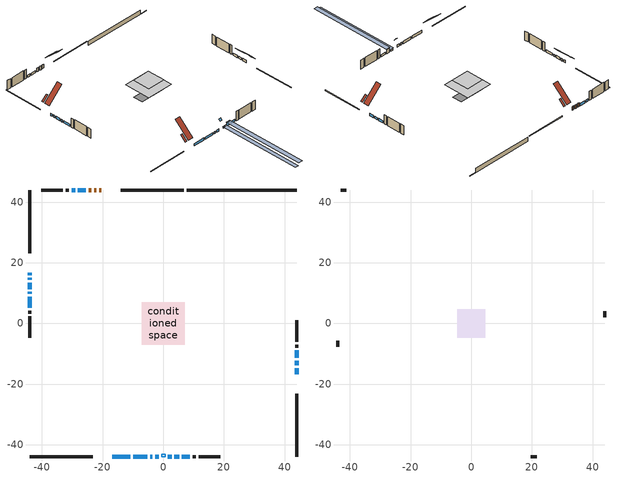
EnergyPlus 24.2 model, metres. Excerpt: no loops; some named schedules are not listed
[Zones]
conditioned space
 floor outside (Floor1 construction): -2.63,-2.63 -2.63,2.63 2.63,2.63 2.63,-2.63 z1.11
 floor adiabatic (AdiabaticFloorConstruction): -7.07,-7.07 -7.07,7.07 7.07,7.07 7.07,-7.07 z3.55
 floor foundation (Slab1 construction): -6.57,-2.49 -6.57,2.49 6.57,2.49 6.57,-2.49 z-1.12
 wall outside (RimJoist1 construction): 6.77,43.97 -14,43.97 / -43.97,-43.97 -23.2,-43.97 / -43.97,43.97 -43.97,23.2 / 43.97,-43.97 43.97,-23.2 z1.11:1.41
 wall outside (AdiabaticWallConstruction 1): -20.41,43.97 -21.1,43.97 / -22.03,43.97 -22.79,43.97 / -23.71,43.97 -24.59,43.97 z1.11:3.14
 wall outside (AdiabaticWallConstruction): -16.78,-43.97 -10.84,-43.97 / -9.91,-43.97 -5.23,-43.97 / -25.52,43.97 -28.12,43.97 / -4.3,-43.97 -3.62,-43.97 / -2.69,-43.97 -1.42,-43.97 / -43.97,16.79 -43.97,15.97 / 43.97,-16.79 43.97,-14.69 / -43.97,15.04 -43.97,14.35 / -43.97,13.43 -43.97,11.33 / -29.05,43.97 -30.2,43.97 / 43.97,-13.76 43.97,-12.23 / 43.97,-11.31 43.97,-8.87 / -43.97,10.4 -43.97,9.79 / -43.97,8.86 -43.97,5.2 / 6.16,-43.97 8.76,-43.97 z1.11:2.33; 1.56,-43.97 2.78,-43.97 z1.11:1.87; 3.7,-43.97 5.23,-43.97 z1.11:3.19
 wall outside (Wall1 construction): -31.12,43.97 -32.14,43.97 / 9.69,-43.97 10.71,-43.97 / -43.97,4.28 -43.97,3.25 / 43.97,-7.94 43.97,-6.92 z1.11:5.99
 wall outside (Wall2 construction): -33.07,43.97 -40.17,43.97 / 11.64,-43.97 18.74,-43.97 / -43.97,2.33 -43.97,-4.77 / 43.97,-5.99 43.97,1.11 z1.11:5.99
 wall foundation (FoundationWall1 construction): 7.7,43.97,-1.12 7.7,43.97,1.11 40.09,43.97,1.11 40.09,43.97,-1.02 43.97,43.97,-1.02 43.97,43.97,-1.12
 window (WindowConstruction): -16.78,-43.97 -10.84,-43.97 z1.11:2.33
 window (WindowConstruction 8): -9.91,-43.97 -5.23,-43.97 z1.11:2.33
 window (WindowConstruction 9): -25.52,43.97 -28.12,43.97 z1.11:2.33
 window (WindowConstruction 10): -4.3,-43.97 -3.62,-43.97 z1.11:2.33
 window (WindowConstruction 11): -2.69,-43.97 -1.42,-43.97 z1.11:2.33
 window (WindowConstruction 12): -43.97,16.78 -43.97,15.97 z1.11:2.33
 window (WindowConstruction 1): 43.97,-16.78 43.97,-14.69 z1.11:2.33
 window (WindowConstruction 14): -43.97,15.04 -43.97,14.36 z1.11:2.33
 window (WindowConstruction 15): 1.56,-43.97 2.78,-43.97 z1.11:1.87
 window (WindowConstruction 16): 3.71,-43.97 5.23,-43.97 z1.11:3.19
 window (WindowConstruction 2): -43.97,13.43 -43.97,11.33 z1.11:2.33
 window (WindowConstruction 13): -29.05,43.97 -30.19,43.97 z1.11:2.33
 window (WindowConstruction 3): 43.97,-13.76 43.97,-12.24 z1.11:2.33
 window (WindowConstruction 4): 43.97,-11.31 43.97,-8.87 z1.11:2.33
 window (WindowConstruction 5): -43.97,10.4 -43.97,9.79 z1.11:2.33
 window (WindowConstruction 6): -43.97,8.86 -43.97,5.21 z1.11:2.33
 window (WindowConstruction 7): 6.16,-43.97 8.76,-43.97 z1.11:2.33
 door (Door): -20.42,43.97 -21.1,43.97 z1.11:3.14
 door (Door 1): -22.03,43.97 -22.78,43.97 z1.11:3.14
 door (Door 2): -23.71,43.97 -24.59,43.97 z1.11:3.14
 ceiling adiabatic (AdiabaticFloorConstruction): 7.07,-7.07 7.07,7.07 -7.07,7.07 -7.07,-7.07 z3.55
 roof outside (Roof1 construction): -15.86,43.97,5.99 -15.86,41.23,8.5 -14.93,41.23,8.5 -14.93,43.97,5.99; -21.34,-43.97,5.99 -21.34,-41.23,8.5 -22.27,-41.23,8.5 -22.27,-43.97,5.99; -43.97,21.34,5.99 -41.23,21.34,8.5 -41.23,22.27,8.5 -43.97,22.27,5.99; 43.97,-21.34,5.99 41.23,-21.34,8.5 41.23,-22.27,8.5 43.97,-22.27,5.99
 roof outside (AdiabaticRoofConstruction): 0.63,-43.97,5.99 0.63,-43.15,6.75 -0.5,-43.15,6.75 -0.5,-43.97,5.99
 skylight (SkylightConstruction): 0.63,-43.97,5.99 0.63,-43.15,6.75 -0.49,-43.15,6.75 -0.49,-43.97,5.99
attic - vented
 floor to conditioned space (Floor2 construction Reversed): -4.64,-4.64 -4.64,4.64 4.64,4.64 4.64,-4.64 z5.99
 wall outside (Wall4 construction): -41.1,43.97 -43.04,43.97 / 19.67,-43.97 21.61,-43.97 / -43.97,-5.7 -43.97,-7.64 / 43.97,2.04 43.97,3.98 z1.11:5.99
 roof outside (Roof2 construction): -19.49,43.97,5.99 -19.49,36.01,13.28 -16.79,36.01,13.28 -16.79,43.97,5.99; -17.71,-43.97,5.99 -17.71,-36.01,13.28 -20.41,-36.01,13.28 -20.41,-43.97,5.99; -43.97,17.71,5.99 -36.01,17.71,13.28 -36.01,20.41,13.28 -43.97,20.41,5.99; 43.97,-17.71,5.99 36.01,-17.71,13.28 36.01,-20.41,13.28 43.97,-20.41,5.99
shading: 3.07,-43.97 1.26,-43.97 1.26,-87.86 3.07,-87.86 z2.17; 5.53,-43.97 3.41,-43.97 3.41,-87.86 5.53,-87.86 z3.49
[Building]
Building 1: Terrain=Suburbs
[Site:Location]
Montreal Intl AP_QC: Latitude {deg}=45.47; Longitude {deg}=-73.74; Time Zone {hr}=-5; Elevation {m}=36; Keep Site Location Information=Yes
[Site:GroundTemperature:Shallow]
2.07863, -0.316383, -0.508184, 0.628371, 5.19101, 9.73239, 13.6695, 16.1636, 16.3755, 14.347, 10.5102, 6.10817
[Site:WaterMainsTemperature]
Calculation Method=Schedule; Temperature Schedule=mains temperature schedule
[Material] Roughness=Rough; Thermal Absorptance=0.9
Name | Thickness {m} | Conductivity {W/m-K} | Density {kg/m3} | Specific Heat {J/kg-K} | Solar Absorptance | Visible Absorptance
asphalt or fiberglass shingles | 0.00635 | 0.162714 | 1121.4 | 1465.45 | 0.84 | 0.84
asphalt or fiberglass shingles 1 | 0.00635 | 0.162714 | 1121.4 | 1465.45 | 0.7 | 0.7
ceiling loosefill ins | 0.169333 | 0.0480833 | 16.02 | 1046.75 | 0.7 | 0.7
ceiling stud and cavity | 0.1397 | 0.0989241 | 65.682 | 1177.47 | 0.7 | 0.7
concrete 4.0 in. | 0.1016 | 1.803125 | 2242.8 | 837.4 | 0.7 | 0.7
concrete 8.0 in. | 0.2032 | 1.803125 | 2242.8 | 837.4 | 0.7 | 0.7
door material | 0.04445 | 0.188738 | 512.64 | 1214.23 | 0.7 | 0.7
door material 1 | 0.04445 | 0.20624 | 512.64 | 1214.23 | 0.7 | 0.7
door material 2 | 0.04445 | 0.053851 | 512.64 | 1214.23 | 0.7 | 0.7
exterior vertical ins | 0.00094245 | 0.029427 | 32.04 | 1214.23 | 0.7 | 0.7
floor covering | 0.0127 | 9.015625 | 54.468 | 1339.84 | 0.6 | 0.6
floor covering 1 | 0.0127 | 0.0433444 | 54.468 | 1339.84 | 0.6 | 0.6
floor rigid ins; roof rigid ins; wall rigid ins 1 | 0.512978 | 0.029427 | 32.04 | 1214.23 | 0.7 | 0.7
floor stud and cavity | 0.0889 | 0.254345 | 50.32683 | 1063.81 | 0.7 | 0.7
floor stud and cavity 1 | 0.1397 | 1.75129 | 37.0049 | 1207.88 | 0.7 | 0.7
furniture material conditioned space 1 | 0.1524 | 0.115458 | 640.8 | 1214.23 | 0.6 | 0.6
gypsum board | 0.00254 | 0.160291 | 801 | 837.4 | 0.6 | 0.6
gypsum board 1 | 0.0127 | 0.160291 | 801 | 837.4 | 0.6 | 0.6
gypsum board 2 | 0.0127 | 0.160291 | 801 | 837.4 | 0.7 | 0.7
osb sheathing 0.5 in. | 0.0127 | 0.115458 | 512.64 | 1214.23 | 0.7 | 0.7
osb sheathing 0.75 in. | 0.01905 | 0.115458 | 512.64 | 1214.23 | 0.7 | 0.7
osb sheathing 2.0 in. | 0.0508 | 0.115458 | 512.64 | 1214.23 | 0.7 | 0.7
rim joist rigid ins; wall rigid ins | 0.051816 | 0.029427 | 32.04 | 1214.23 | 0.7 | 0.7
rim joist stud and cavity | 0.0508 | 0.0327625 | 125.044 | 1163.47 | 0.6 | 0.6
roof stud and cavity | 0.0889 | 0.712288 | 50.32683 | 1063.81 | 0.7 | 0.7
roof stud and cavity 1 | 0.18415 | 1.7869 | 37.0049 | 1207.88 | 0.6 | 0.6
wall stud and cavity | 0.1397 | 0.146382 | 139.0536 | 1170.24 | 0.7 | 0.7
wall stud and cavity 1 | 0.1397 | 0.142696 | 139.0536 | 1170.24 | 0.7 | 0.7
wall stud and cavity 2 | 0.0889 | 6.1454 | 50.32683 | 1063.81 | 0.6 | 0.6
wall stud and cavity 3 | 0.0889 | 0.380278 | 52.3479 | 1209.89 | 0.7 | 0.7
wall stud and cavity 4 | 0.0889 | 0.391764 | 83.0341 | 1211.67 | 0.7 | 0.7
wood siding | 0.0254 | 0.102417 | 544.68 | 1172.36 | 0 | 0
wood siding 1 | 0.00254 | 0.102417 | 544.68 | 1172.36 | 0 | 0
wood siding 2; wood siding 3; wood siding 4 | 0.0254 | 0.102417 | 544.68 | 1172.36 | 0.7 | 0.7
[WindowMaterial:SimpleGlazingSystem]
Name | U-Factor {W/m2-K} | Solar Heat Gain Coefficient
SkylightMaterial | 3.77236 | 0.6347
WindowMaterial | 3.22681 | 0.73
WindowMaterial 1 | 3.02808 | 0.64
WindowMaterial 10 | 2.961077 | 0.56
WindowMaterial 11 | 3.30232 | 0.66
WindowMaterial 12 | 3.02581 | 0.51
WindowMaterial 13 | 3.00537 | 0.52
WindowMaterial 2 | 2.96562 | 0.56
WindowMaterial 3 | 2.93496 | 0.6
WindowMaterial 4 | 2.97414 | 0.54
WindowMaterial 5 | 4.31017 | 0.68
WindowMaterial 6 | 3.94167 | 0.7
WindowMaterial 7 | 2.89692 | 0.69
WindowMaterial 8 | 2.96903 | 0.55
WindowMaterial 9 | 2.93609 | 0.6
[Construction]
AdiabaticFloorConstruction: floor stud and cavity 1, floor rigid ins, osb sheathing 0.75 in., floor covering 1
AdiabaticRoofConstruction: asphalt or fiberglass shingles 1, roof rigid ins, osb sheathing 0.75 in., roof stud and cavity 1
AdiabaticWallConstruction: wood siding 3, wall rigid ins 1, wall stud and cavity 3, gypsum board 1
AdiabaticWallConstruction 1: wood siding 4, wall rigid ins 1, wall stud and cavity 3, gypsum board 1
Door: door material
Door 1: door material 1
Door 2: door material 2
Floor1 construction: floor stud and cavity, floor covering
Floor2 construction Reversed: gypsum board 1, ceiling stud and cavity, ceiling loosefill ins
FoundationWall1 construction: concrete 8.0 in., gypsum board 2
furniture construction conditioned space 1: furniture material conditioned space 1
PartitionWallConstruction: gypsum board 1, wall stud and cavity 4, gypsum board 1
RimJoist1 construction: wood siding 2, rim joist rigid ins, osb sheathing 2.0 in., rim joist stud and cavity
Roof1 construction: asphalt or fiberglass shingles, roof stud and cavity, gypsum board
Roof2 construction: asphalt or fiberglass shingles
SkylightConstruction: SkylightMaterial
Slab1 construction: concrete 4.0 in.
Wall1 construction: wood siding, wall rigid ins, osb sheathing 0.5 in., wall stud and cavity, gypsum board 1
Wall2 construction: wood siding, wall rigid ins, osb sheathing 0.5 in., wall stud and cavity 1, gypsum board 1
Wall4 construction: wood siding 1, wall stud and cavity 2
WindowConstruction: WindowMaterial
WindowConstruction 1; WindowConstruction 2: WindowMaterial 1
WindowConstruction 10: WindowMaterial 8
WindowConstruction 11: WindowMaterial 9
WindowConstruction 12: WindowMaterial 10
WindowConstruction 13: WindowMaterial 11
WindowConstruction 14: WindowMaterial 12
WindowConstruction 15: WindowMaterial 13
WindowConstruction 16; WindowConstruction 7: WindowMaterial 5
WindowConstruction 3: WindowMaterial 2
WindowConstruction 4; WindowConstruction 6: WindowMaterial 3
WindowConstruction 5: WindowMaterial 4
WindowConstruction 8: WindowMaterial 6
WindowConstruction 9: WindowMaterial 7
[Zone] Multiplier=1; Part of Total Floor Area=Yes
Name | Volume {m3}
attic - vented | 89.7246
conditioned space | 663.8
[Space]
Name | Zone | Volume {m3}
attic - vented 1 | attic - vented | 89.7246
conditioned space 1 | conditioned space | 663.8
[ZoneInfiltration:EffectiveLeakageArea]
infil attic - vented 1: Zone or Space=attic - vented 1; Schedule=Always On Discrete; Effective Air Leakage Area {cm2}=3437.6; Stack Coefficient=0.000846479; Wind Coefficient=1.96575e-05
[ZoneMixing]
whole house fan mix: Zone or Space=attic - vented; Schedule=Always On Continuous; Design Flow Rate Calculation Method=Flow/Zone; Design Flow Rate {m3/s}=0; Source Zone or Space=conditioned space
[SurfaceProperty:ExposedFoundationPerimeter]
Slab1: Exposed Perimeter Calculation Method=TotalExposedPerimeter; Total Exposed Perimeter {m}=36.271
[InternalMass] Zone or ZoneList=conditioned space; Space or SpaceList=conditioned space 1
Name | Construction | Surface Area {m2}
furniture mass conditioned space 1 | furniture construction conditioned space 1 | 117.256
partition wall mass | PartitionWallConstruction | 293.14
[Lights]
interior lighting: Zone or ZoneList or Space or SpaceList=conditioned space 1; Schedule=interior lighting schedule; Design Level Calculation Method=LightingLevel; Lighting Level {W}=343.2; Return Air Fraction=0; Fraction Radiant=0.6; Fraction Visible=0.2; Fraction Replaceable=1
[People]
occupants: Zone or ZoneList or Space or SpaceList=conditioned space 1; Number of People Schedule=occupants schedule; Number of People Calculation Method=People; Number of People=3; Fraction Radiant=0.314171; Sensible Heat Fraction=0.56303; Activity Level Schedule=occupants activity schedule; Carbon Dioxide Generation Rate {m3/s-W}=0; Enable ASHRAE 55 Comfort Warnings=No; Mean Radiant Temperature Calculation Type=EnclosureAveraged
[ElectricEquipment] Zone or ZoneList or Space or SpaceList=conditioned space 1; Design Level Calculation Method=EquipmentLevel
Name | Schedule | Design Level {W} | Fraction Latent | Fraction Radiant | Fraction Lost
clothes dryer | clothes dryer schedule | 140.772 | 0.015 | 0.081 | 0.85
clothes washer | clothes washer schedule | 32.1985 | 0.03 | 0.162 | 0.7
cooking range | cooking range schedule | 215.147 | 0.08 | 0.432 | 0.2
dishwasher | dishwasher schedule | 66.8632 | 0.3 | 0.18 | 0.4
fridge | fridge schedule | 72.9452 | 0 | 0.6 | 0
mech vent house fan | mech vent house fan schedule | 300 | 0 | 0 | 1
mech vent house fan cfis | mech vent house fan cfis schedule | 0 | 0 | 0 | 0
misc plug loads | misc plug loads schedule | 494.7 | 0.045 | 0.513 | 0.1
whole house fan | Always On Discrete | 0 | 0 | 0 | 1
[OtherEquipment] Zone or ZoneList or Space or SpaceList=conditioned space 1; Design Level Calculation Method=EquipmentLevel
Name | Fuel Type | Schedule | Design Level {W} | Fraction Latent | Fraction Radiant | Fraction Lost
clothes dryer 1 | Electricity | clothes dryer schedule | 0 | 0.015 | 0.081 | 0.85
cooking range 1 | Electricity | cooking range schedule | 0 | 0.08 | 0.432 | 0.2
general water use latent | None | general water use schedule | 62.594 | 1 | 0 | 0
general water use sensible | None | general water use schedule | -61.6891 | 0 | 0.6 | 0
mech vent house fan latent load | None | Always On Discrete | 0 | 1 | 0 | 0
mech vent house fan sensible load | None | Always On Discrete | 0 | 0 | 0 | 0
water heater energy adjustment1 | Electricity | Always On Discrete | 0.01 | 0 | 0 | 1
[ZoneInfiltration:DesignFlowRate] Zone or ZoneList or Space or SpaceList=conditioned space 1; Schedule=Always On Discrete; Design Flow Rate Calculation Method=Flow/Zone; Design Flow Rate {m3/s}=0
infil flow; natural vent flow; whole house fan flow
[Foundation:Kiva]
Foundation Kiva 1: Initial Indoor Air Temperature {C}=21; Wall Height Above Grade {m}=1.11002; Wall Depth Below Slab {m}=0.2032; Custom Block Material Name 1=exterior vertical ins; Custom Block Depth 1 {m}=2.23001; Custom Block X Position 1 {m}=0.2159; Custom Block Z Position 1 {m}=0
[Foundation:Kiva:Settings]
Soil Conductivity {W/m-K}=0.849921; Soil Density {kg/m3}=1842.3; Soil Specific Heat {J/kg-K}=418.7; Ground Solar Absorptivity=0.9; Ground Thermal Absorptivity=0.9; Ground Surface Roughness {m}=0.03; Far-Field Width {m}=40; Deep-Ground Boundary Condition=ZeroFlux; Deep-Ground Depth {m}=40; Minimum Cell Dimension {m}=0.2; Maximum Cell Growth Coefficient=3; Simulation Timestep=Timestep
[Exterior:Lights]
exterior lighting: Schedule=exterior lighting schedule; Design Level {W}=75.6
[Schedule:Constant]
Name | Hourly Value
Always On Continuous; mech vent house fan schedule; mech vent house fan cfis schedule; Always On Discrete | 1
occupants activity schedule | 117.228
fridge schedule | 0
[Schedule:Week:Daily]
interior lighting schedule Week Rule - Jan1-Jan27: interior lighting schedule day, interior lighting schedule day, interior lighting schedule day, interior lighting schedule day, interior lighting schedule day, interior lighting schedule day, interior lighting schedule day, interior lighting schedule default day, interior lighting schedule default day, interior lighting schedule default day, interior lighting schedule default day, interior lighting schedule default day
interior lighting schedule Week Rule - Jan28-Feb3: interior lighting schedule day, interior lighting schedule day, interior lighting schedule day, interior lighting schedule day, interior lighting schedule day 1, interior lighting schedule day 1, interior lighting schedule day 1, interior lighting schedule default day, interior lighting schedule default day, interior lighting schedule default day, interior lighting schedule default day, interior lighting schedule default day
interior lighting schedule Week Rule - Feb4-Feb24: interior lighting schedule day 1, interior lighting schedule day 1, interior lighting schedule day 1, interior lighting schedule day 1, interior lighting schedule day 1, interior lighting schedule day 1, interior lighting schedule day 1, interior lighting schedule default day, interior lighting schedule default day, interior lighting schedule default day, interior lighting schedule default day, interior lighting schedule default day
interior lighting schedule Week Rule - Feb25-Mar3: interior lighting schedule day 1, interior lighting schedule day 1, interior lighting schedule day 1, interior lighting schedule day 1, interior lighting schedule day 2, interior lighting schedule day 2, interior lighting schedule day 2, interior lighting schedule default day, interior lighting schedule default day, interior lighting schedule default day, interior lighting schedule default day, interior lighting schedule default day
interior lighting schedule Week Rule - Mar4-Mar31: interior lighting schedule day 2, interior lighting schedule day 2, interior lighting schedule day 2, interior lighting schedule day 2, interior lighting schedule day 2, interior lighting schedule day 2, interior lighting schedule day 2, interior lighting schedule default day, interior lighting schedule default day, interior lighting schedule default day, interior lighting schedule default day, interior lighting schedule default day
interior lighting schedule Week Rule - Apr1-Apr28: interior lighting schedule day 3, interior lighting schedule day 3, interior lighting schedule day 3, interior lighting schedule day 3, interior lighting schedule day 3, interior lighting schedule day 3, interior lighting schedule day 3, interior lighting schedule default day, interior lighting schedule default day, interior lighting schedule default day, interior lighting schedule default day, interior lighting schedule default day
interior lighting schedule Week Rule - Apr29-May5: interior lighting schedule day 3, interior lighting schedule day 3, interior lighting schedule day 4, interior lighting schedule day 4, interior lighting schedule day 4, interior lighting schedule day 4, interior lighting schedule day 4, interior lighting schedule default day, interior lighting schedule default day, interior lighting schedule default day, interior lighting schedule default day, interior lighting schedule default day
interior lighting schedule Week Rule - May6-May26: interior lighting schedule day 4, interior lighting schedule day 4, interior lighting schedule day 4, interior lighting schedule day 4, interior lighting schedule day 4, interior lighting schedule day 4, interior lighting schedule day 4, interior lighting schedule default day, interior lighting schedule default day, interior lighting schedule default day, interior lighting schedule default day, interior lighting schedule default day
interior lighting schedule Week Rule - May27-Jun2: interior lighting schedule day 4, interior lighting schedule day 4, interior lighting schedule day 4, interior lighting schedule day 4, interior lighting schedule day 4, interior lighting schedule day 5, interior lighting schedule day 5, interior lighting schedule default day, interior lighting schedule default day, interior lighting schedule default day, interior lighting schedule default day, interior lighting schedule default day
interior lighting schedule Week Rule - Jun3-Jun30: interior lighting schedule day 5, interior lighting schedule day 5, interior lighting schedule day 5, interior lighting schedule day 5, interior lighting schedule day 5, interior lighting schedule day 5, interior lighting schedule day 5, interior lighting schedule default day, interior lighting schedule default day, interior lighting schedule default day, interior lighting schedule default day, interior lighting schedule default day
interior lighting schedule Week Rule - Jul1-Jul28: interior lighting schedule day 6, interior lighting schedule day 6, interior lighting schedule day 6, interior lighting schedule day 6, interior lighting schedule day 6, interior lighting schedule day 6, interior lighting schedule day 6, interior lighting schedule default day, interior lighting schedule default day, interior lighting schedule default day, interior lighting schedule default day, interior lighting schedule default day
interior lighting schedule Week Rule - Jul29-Aug4: interior lighting schedule day 6, interior lighting schedule day 6, interior lighting schedule day 6, interior lighting schedule day 7, interior lighting schedule day 7, interior lighting schedule day 7, interior lighting schedule day 7, interior lighting schedule default day, interior lighting schedule default day, interior lighting schedule default day, interior lighting schedule default day, interior lighting schedule default day
interior lighting schedule Week Rule - Aug5-Aug25: interior lighting schedule day 7, interior lighting schedule day 7, interior lighting schedule day 7, interior lighting schedule day 7, interior lighting schedule day 7, interior lighting schedule day 7, interior lighting schedule day 7, interior lighting schedule default day, interior lighting schedule default day, interior lighting schedule default day, interior lighting schedule default day, interior lighting schedule default day
interior lighting schedule Week Rule - Aug26-Sep1: interior lighting schedule day 7, interior lighting schedule day 7, interior lighting schedule day 7, interior lighting schedule day 7, interior lighting schedule day 7, interior lighting schedule day 7, interior lighting schedule day 8, interior lighting schedule default day, interior lighting schedule default day, interior lighting schedule default day, interior lighting schedule default day, interior lighting schedule default day
interior lighting schedule Week Rule - Sep2-Sep29: interior lighting schedule day 8, interior lighting schedule day 8, interior lighting schedule day 8, interior lighting schedule day 8, interior lighting schedule day 8, interior lighting schedule day 8, interior lighting schedule day 8, interior lighting schedule default day, interior lighting schedule default day, interior lighting schedule default day, interior lighting schedule default day, interior lighting schedule default day
interior lighting schedule Week Rule - Sep30-Oct6: interior lighting schedule day 8, interior lighting schedule day 9, interior lighting schedule day 9, interior lighting schedule day 9, interior lighting schedule day 9, interior lighting schedule day 9, interior lighting schedule day 9, interior lighting schedule default day, interior lighting schedule default day, interior lighting schedule default day, interior lighting schedule default day, interior lighting schedule default day
interior lighting schedule Week Rule - Oct7-Oct27: interior lighting schedule day 9, interior lighting schedule day 9, interior lighting schedule day 9, interior lighting schedule day 9, interior lighting schedule day 9, interior lighting schedule day 9, interior lighting schedule day 9, interior lighting schedule default day, interior lighting schedule default day, interior lighting schedule default day, interior lighting schedule default day, interior lighting schedule default day
interior lighting schedule Week Rule - Oct28-Nov3: interior lighting schedule day 9, interior lighting schedule day 9, interior lighting schedule day 9, interior lighting schedule day 9, interior lighting schedule day 10, interior lighting schedule day 10, interior lighting schedule day 10, interior lighting schedule default day, interior lighting schedule default day, interior lighting schedule default day, interior lighting schedule default day, interior lighting schedule default day
interior lighting schedule Week Rule - Nov4-Nov24: interior lighting schedule day 10, interior lighting schedule day 10, interior lighting schedule day 10, interior lighting schedule day 10, interior lighting schedule day 10, interior lighting schedule day 10, interior lighting schedule day 10, interior lighting schedule default day, interior lighting schedule default day, interior lighting schedule default day, interior lighting schedule default day, interior lighting schedule default day
interior lighting schedule Week Rule - Nov25-Dec1: interior lighting schedule day 10, interior lighting schedule day 10, interior lighting schedule day 10, interior lighting schedule day 10, interior lighting schedule day 10, interior lighting schedule day 10, interior lighting schedule day 11, interior lighting schedule default day, interior lighting schedule default day, interior lighting schedule default day, interior lighting schedule default day, interior lighting schedule default day
interior lighting schedule Week Rule - Dec2-Dec31: interior lighting schedule day 11, interior lighting schedule day 11, interior lighting schedule day 11, interior lighting schedule day 11, interior lighting schedule day 11, interior lighting schedule day 11, interior lighting schedule day 11, interior lighting schedule default day, interior lighting schedule default day, interior lighting schedule default day, interior lighting schedule default day, interior lighting schedule default day
occupants schedule Week Rule - Jan1-Dec31: occupants schedule day, occupants schedule day, occupants schedule day, occupants schedule day, occupants schedule day, occupants schedule day, occupants schedule day, occupants schedule default day, occupants schedule default day, occupants schedule default day, occupants schedule default day, occupants schedule default day
clothes dryer schedule Week Rule - Jan1-Dec31: clothes dryer schedule day, clothes dryer schedule day, clothes dryer schedule day, clothes dryer schedule day, clothes dryer schedule day, clothes dryer schedule day, clothes dryer schedule day, clothes dryer schedule default day, clothes dryer schedule default day, clothes dryer schedule default day, clothes dryer schedule default day, clothes dryer schedule default day
clothes washer schedule Week Rule - Jan1-Dec31: clothes washer schedule day, clothes washer schedule day, clothes washer schedule day, clothes washer schedule day, clothes washer schedule day, clothes washer schedule day, clothes washer schedule day, clothes washer schedule default day, clothes washer schedule default day, clothes washer schedule default day, clothes washer schedule default day, clothes washer schedule default day
cooking range schedule Week Rule - Jan1-Dec31: cooking range schedule day, cooking range schedule day, cooking range schedule day, cooking range schedule day, cooking range schedule day, cooking range schedule day, cooking range schedule day, cooking range schedule default day, cooking range schedule default day, cooking range schedule default day, cooking range schedule default day, cooking range schedule default day
dishwasher schedule Week Rule - Jan1-Dec31: dishwasher schedule day, dishwasher schedule day, dishwasher schedule day, dishwasher schedule day, dishwasher schedule day, dishwasher schedule day, dishwasher schedule day, dishwasher schedule default day, dishwasher schedule default day, dishwasher schedule default day, dishwasher schedule default day, dishwasher schedule default day
misc plug loads schedule Week Rule - Jan1-Dec31: misc plug loads schedule day, misc plug loads schedule day, misc plug loads schedule day, misc plug loads schedule day, misc plug loads schedule day, misc plug loads schedule day, misc plug loads schedule day, misc plug loads schedule default day, misc plug loads schedule default day, misc plug loads schedule default day, misc plug loads schedule default day, misc plug loads schedule default day
general water use schedule Week Rule - Jan1-Dec31: general water use schedule day, general water use schedule day, general water use schedule day, general water use schedule day, general water use schedule day, general water use schedule day, general water use schedule day, general water use schedule default day, general water use schedule default day, general water use schedule default day, general water use schedule default day, general water use schedule default day
exterior lighting schedule Week Rule - Jan1-Jan27: exterior lighting schedule day, exterior lighting schedule day, exterior lighting schedule day, exterior lighting schedule day, exterior lighting schedule day, exterior lighting schedule day, exterior lighting schedule day, exterior lighting schedule default day, exterior lighting schedule default day, exterior lighting schedule default day, exterior lighting schedule default day, exterior lighting schedule default day
exterior lighting schedule Week Rule - Jan28-Feb3: exterior lighting schedule day, exterior lighting schedule day, exterior lighting schedule day, exterior lighting schedule day, exterior lighting schedule day 1, exterior lighting schedule day 1, exterior lighting schedule day 1, exterior lighting schedule default day, exterior lighting schedule default day, exterior lighting schedule default day, exterior lighting schedule default day, exterior lighting schedule default day
exterior lighting schedule Week Rule - Feb4-Feb24: exterior lighting schedule day 1, exterior lighting schedule day 1, exterior lighting schedule day 1, exterior lighting schedule day 1, exterior lighting schedule day 1, exterior lighting schedule day 1, exterior lighting schedule day 1, exterior lighting schedule default day, exterior lighting schedule default day, exterior lighting schedule default day, exterior lighting schedule default day, exterior lighting schedule default day
exterior lighting schedule Week Rule - Feb25-Mar3: exterior lighting schedule day 1, exterior lighting schedule day 1, exterior lighting schedule day 1, exterior lighting schedule day 1, exterior lighting schedule day 2, exterior lighting schedule day 2, exterior lighting schedule day 2, exterior lighting schedule default day, exterior lighting schedule default day, exterior lighting schedule default day, exterior lighting schedule default day, exterior lighting schedule default day
exterior lighting schedule Week Rule - Mar4-Mar31: exterior lighting schedule day 2, exterior lighting schedule day 2, exterior lighting schedule day 2, exterior lighting schedule day 2, exterior lighting schedule day 2, exterior lighting schedule day 2, exterior lighting schedule day 2, exterior lighting schedule default day, exterior lighting schedule default day, exterior lighting schedule default day, exterior lighting schedule default day, exterior lighting schedule default day
exterior lighting schedule Week Rule - Apr1-Apr28: exterior lighting schedule day 3, exterior lighting schedule day 3, exterior lighting schedule day 3, exterior lighting schedule day 3, exterior lighting schedule day 3, exterior lighting schedule day 3, exterior lighting schedule day 3, exterior lighting schedule default day, exterior lighting schedule default day, exterior lighting schedule default day, exterior lighting schedule default day, exterior lighting schedule default day
exterior lighting schedule Week Rule - Apr29-May5: exterior lighting schedule day 3, exterior lighting schedule day 3, exterior lighting schedule day 4, exterior lighting schedule day 4, exterior lighting schedule day 4, exterior lighting schedule day 4, exterior lighting schedule day 4, exterior lighting schedule default day, exterior lighting schedule default day, exterior lighting schedule default day, exterior lighting schedule default day, exterior lighting schedule default day
exterior lighting schedule Week Rule - May6-May26: exterior lighting schedule day 4, exterior lighting schedule day 4, exterior lighting schedule day 4, exterior lighting schedule day 4, exterior lighting schedule day 4, exterior lighting schedule day 4, exterior lighting schedule day 4, exterior lighting schedule default day, exterior lighting schedule default day, exterior lighting schedule default day, exterior lighting schedule default day, exterior lighting schedule default day
exterior lighting schedule Week Rule - May27-Jun2: exterior lighting schedule day 4, exterior lighting schedule day 4, exterior lighting schedule day 4, exterior lighting schedule day 4, exterior lighting schedule day 4, exterior lighting schedule day 5, exterior lighting schedule day 5, exterior lighting schedule default day, exterior lighting schedule default day, exterior lighting schedule default day, exterior lighting schedule default day, exterior lighting schedule default day
exterior lighting schedule Week Rule - Jun3-Jun30: exterior lighting schedule day 5, exterior lighting schedule day 5, exterior lighting schedule day 5, exterior lighting schedule day 5, exterior lighting schedule day 5, exterior lighting schedule day 5, exterior lighting schedule day 5, exterior lighting schedule default day, exterior lighting schedule default day, exterior lighting schedule default day, exterior lighting schedule default day, exterior lighting schedule default day
exterior lighting schedule Week Rule - Jul1-Jul28: exterior lighting schedule day 6, exterior lighting schedule day 6, exterior lighting schedule day 6, exterior lighting schedule day 6, exterior lighting schedule day 6, exterior lighting schedule day 6, exterior lighting schedule day 6, exterior lighting schedule default day, exterior lighting schedule default day, exterior lighting schedule default day, exterior lighting schedule default day, exterior lighting schedule default day
exterior lighting schedule Week Rule - Jul29-Aug4: exterior lighting schedule day 6, exterior lighting schedule day 6, exterior lighting schedule day 6, exterior lighting schedule day 7, exterior lighting schedule day 7, exterior lighting schedule day 7, exterior lighting schedule day 7, exterior lighting schedule default day, exterior lighting schedule default day, exterior lighting schedule default day, exterior lighting schedule default day, exterior lighting schedule default day
exterior lighting schedule Week Rule - Aug5-Aug25: exterior lighting schedule day 7, exterior lighting schedule day 7, exterior lighting schedule day 7, exterior lighting schedule day 7, exterior lighting schedule day 7, exterior lighting schedule day 7, exterior lighting schedule day 7, exterior lighting schedule default day, exterior lighting schedule default day, exterior lighting schedule default day, exterior lighting schedule default day, exterior lighting schedule default day
exterior lighting schedule Week Rule - Aug26-Sep1: exterior lighting schedule day 7, exterior lighting schedule day 7, exterior lighting schedule day 7, exterior lighting schedule day 7, exterior lighting schedule day 7, exterior lighting schedule day 7, exterior lighting schedule day 8, exterior lighting schedule default day, exterior lighting schedule default day, exterior lighting schedule default day, exterior lighting schedule default day, exterior lighting schedule default day
exterior lighting schedule Week Rule - Sep2-Sep29: exterior lighting schedule day 8, exterior lighting schedule day 8, exterior lighting schedule day 8, exterior lighting schedule day 8, exterior lighting schedule day 8, exterior lighting schedule day 8, exterior lighting schedule day 8, exterior lighting schedule default day, exterior lighting schedule default day, exterior lighting schedule default day, exterior lighting schedule default day, exterior lighting schedule default day
exterior lighting schedule Week Rule - Sep30-Oct6: exterior lighting schedule day 8, exterior lighting schedule day 9, exterior lighting schedule day 9, exterior lighting schedule day 9, exterior lighting schedule day 9, exterior lighting schedule day 9, exterior lighting schedule day 9, exterior lighting schedule default day, exterior lighting schedule default day, exterior lighting schedule default day, exterior lighting schedule default day, exterior lighting schedule default day
[Schedule:Year]
interior lighting schedule: interior lighting schedule Week Rule - Jan1-Jan27, 1, 1, 1, 27, interior lighting schedule Week Rule - Jan28-Feb3, 1, 28, 2, 3, interior lighting schedule Week Rule - Feb4-Feb24, 2, 4, 2, 24, interior lighting schedule Week Rule - Feb25-Mar3, 2, 25, 3, 3, interior lighting schedule Week Rule - Mar4-Mar31, 3, 4, 3, 31, interior lighting schedule Week Rule - Apr1-Apr28, 4, 1, 4, 28, interior lighting schedule Week Rule - Apr29-May5, 4, 29, 5, 5, interior lighting schedule Week Rule - May6-May26, 5, 6, 5, 26, interior lighting schedule Week Rule - May27-Jun2, 5, 27, 6, 2, interior lighting schedule Week Rule - Jun3-Jun30, 6, 3, 6, 30, interior lighting schedule Week Rule - Jul1-Jul28, 7, 1, 7, 28, interior lighting schedule Week Rule - Jul29-Aug4, 7, 29, 8, 4, interior lighting schedule Week Rule - Aug5-Aug25, 8, 5, 8, 25, interior lighting schedule Week Rule - Aug26-Sep1, 8, 26, 9, 1, interior lighting schedule Week Rule - Sep2-Sep29, 9, 2, 9, 29, interior lighting schedule Week Rule - Sep30-Oct6, 9, 30, 10, 6, interior lighting schedule Week Rule - Oct7-Oct27, 10, 7, 10, 27, interior lighting schedule Week Rule - Oct28-Nov3, 10, 28, 11, 3, interior lighting schedule Week Rule - Nov4-Nov24, 11, 4, 11, 24, interior lighting schedule Week Rule - Nov25-Dec1, 11, 25, 12, 1, interior lighting schedule Week Rule - Dec2-Dec31, 12, 2, 12, 31
occupants schedule: occupants schedule Week Rule - Jan1-Dec31, 1, 1, 12, 31
clothes dryer schedule: clothes dryer schedule Week Rule - Jan1-Dec31, 1, 1, 12, 31
clothes washer schedule: clothes washer schedule Week Rule - Jan1-Dec31, 1, 1, 12, 31
cooking range schedule: cooking range schedule Week Rule - Jan1-Dec31, 1, 1, 12, 31
dishwasher schedule: dishwasher schedule Week Rule - Jan1-Dec31, 1, 1, 12, 31
misc plug loads schedule: misc plug loads schedule Week Rule - Jan1-Dec31, 1, 1, 12, 31
general water use schedule: general water use schedule Week Rule - Jan1-Dec31, 1, 1, 12, 31
exterior lighting schedule: exterior lighting schedule Week Rule - Jan1-Jan27, 1, 1, 1, 27, exterior lighting schedule Week Rule - Jan28-Feb3, 1, 28, 2, 3, exterior lighting schedule Week Rule - Feb4-Feb24, 2, 4, 2, 24, exterior lighting schedule Week Rule - Feb25-Mar3, 2, 25, 3, 3, exterior lighting schedule Week Rule - Mar4-Mar31, 3, 4, 3, 31, exterior lighting schedule Week Rule - Apr1-Apr28, 4, 1, 4, 28, exterior lighting schedule Week Rule - Apr29-May5, 4, 29, 5, 5, exterior lighting schedule Week Rule - May6-May26, 5, 6, 5, 26, exterior lighting schedule Week Rule - May27-Jun2, 5, 27, 6, 2, exterior lighting schedule Week Rule - Jun3-Jun30, 6, 3, 6, 30, exterior lighting schedule Week Rule - Jul1-Jul28, 7, 1, 7, 28, exterior lighting schedule Week Rule - Jul29-Aug4, 7, 29, 8, 4, exterior lighting schedule Week Rule - Aug5-Aug25, 8, 5, 8, 25, exterior lighting schedule Week Rule - Aug26-Sep1, 8, 26, 9, 1, exterior lighting schedule Week Rule - Sep2-Sep29, 9, 2, 9, 29, exterior lighting schedule Week Rule - Sep30-Oct6, 9, 30, 10, 6, exterior lighting schedule Week Rule - Oct7-Oct27, 10, 7, 10, 27, exterior lighting schedule Week Rule - Oct28-Nov3, 10, 28, 11, 3, exterior lighting schedule Week Rule - Nov4-Nov24, 11, 4, 11, 24, exterior lighting schedule Week Rule - Nov25-Dec1, 11, 25, 12, 1, exterior lighting schedule Week Rule - Dec2-Dec31, 12, 2, 12, 31
[Schedule:Compact]
mains temperature schedule: Through: 01/01, For: AllDays, Until: 24:00, 6.56833, Through: 01/02, For: AllDays, Until: 24:00, 6.48722, Through: 01/03, For: AllDays, Until: 24:00, 6.40722, Through: 01/04, For: AllDays, Until: 24:00, 6.32889, Through: 01/05, For: AllDays, Until: 24:00, 6.25167, Through: 01/06, For: AllDays, Until: 24:00, 6.17611, Through: 01/07, For: AllDays, Until: 24:00, 6.10222, Through: 01/08, For: AllDays, Until: 24:00, 6.02944, Through: 01/09, For: AllDays, Until: 24:00, 5.95833, Through: 01/10, For: AllDays, Until: 24:00, 5.88889, Through: 01/11, For: AllDays, Until: 24:00, 5.82056, Through: 01/12, For: AllDays, Until: 24:00, 5.75444, Through: 01/13, For: AllDays, Until: 24:00, 5.68944, Through: 01/14, For: AllDays, Until: 24:00, 5.62611, Through: 01/15, For: AllDays, Until: 24:00, 5.56444, Through: 01/16, For: AllDays, Until: 24:00, 5.50444, Through: 01/17, For: AllDays, Until: 24:00, 5.44611, Through: 01/18, For: AllDays, Until: 24:00, 5.38944, Through: 01/19, For: AllDays, Until: 24:00, 5.33389, Through: 01/20, For: AllDays, Until: 24:00, 5.28111, Through: 01/21, For: AllDays, Until: 24:00, 5.22944, Through: 01/22, For: AllDays, Until: 24:00, 5.17944, Through: 01/23, For: AllDays, Until: 24:00, 5.13111, Through: 01/24, For: AllDays, Until: 24:00, 5.085, Through: 01/25, For: AllDays, Until: 24:00, 5.04056, Through: 01/26, For: AllDays, Until: 24:00, 4.99778, Through: 01/27, For: AllDays, Until: 24:00, 4.95667, Through: 01/28, For: AllDays, Until: 24:00, 4.91778, Through: 01/29, For: AllDays, Until: 24:00, 4.88056, Through: 01/30, For: AllDays, Until: 24:00, 4.845, Through: 01/31, For: AllDays, Until: 24:00, 4.81167, Through: 02/01, For: AllDays, Until: 24:00, 4.77944, Through: 02/02, For: AllDays, Until: 24:00, 4.75, Through: 02/03, For: AllDays, Until: 24:00, 4.72167, Through: 02/04, For: AllDays, Until: 24:00, 4.69611, Through: 02/05, For: AllDays, Until: 24:00, 4.67167, Through: 02/06, For: AllDays, Until: 24:00, 4.64944, Through: 02/07, For: AllDays, Until: 24:00, 4.62889, Through: 02/08, For: AllDays, Until: 24:00, 4.61056, Through: 02/09, For: AllDays, Until: 24:00, 4.59389, Through: 02/10, For: AllDays, Until: 24:00, 4.57944, Through: 02/11, For: AllDays, Until: 24:00, 4.56667, Through: 02/12, For: AllDays, Until: 24:00, 4.55611, Through: 02/13, For: AllDays, Until: 24:00, 4.54722, Through: 02/14, For: AllDays, Until: 24:00, 4.54056, Through: 02/15, For: AllDays, Until: 24:00, 4.53556, Through: 02/16, For: AllDays, Until: 24:00, 4.53278, Through: 02/17, For: AllDays, Until: 24:00, 4.53167, Through: 02/18, For: AllDays, Until: 24:00, 4.53278, Through: 02/19, For: AllDays, Until: 24:00, 4.53556, Through: 02/20, For: AllDays, Until: 24:00, 4.54056, Through: 02/21, For: AllDays, Until: 24:00, 4.54722, Through: 02/22, For: AllDays, Until: 24:00, 4.55611, Through: 02/23, For: AllDays, Until: 24:00, 4.56667, Through: 02/24, For: AllDays, Until: 24:00, 4.57944, Through: 02/25, For: AllDays, Until: 24:00, 4.59389, Through: 02/26, For: AllDays, Until: 24:00, 4.61056, Through: 02/27, For: AllDays, Until: 24:00, 4.62889, Through: 02/28, For: AllDays, Until: 24:00, 4.64889, Through: 03/01, For: AllDays, Until: 24:00, 4.67111, Through: 03/02, For: AllDays, Until: 24:00, 4.69556, Through: 03/03, For: AllDays, Until: 24:00, 4.72167, Through: 03/04, For: AllDays, Until: 24:00, 4.74944, Through: 03/05, For: AllDays, Until: 24:00, 4.77944, Through: 03/06, For: AllDays, Until: 24:00, 4.81111, Through: 03/07, For: AllDays, Until: 24:00, 4.84444, Through: 03/08, For: AllDays, Until: 24:00, 4.88, Through: 03/09, For: AllDays, Until: 24:00, 4.91722, Through: 03/10, For: AllDays, Until: 24:00, 4.95611, Through: 03/11, For: AllDays, Until: 24:00, 4.99722, Through: 03/12, For: AllDays, Until: 24:00, 5.04, Through: 03/13, For: AllDays, Until: 24:00, 5.08444, Through: 03/14, For: AllDays, Until: 24:00, 5.13056, Through: 03/15, For: AllDays, Until: 24:00, 5.17889, Through: 03/16, For: AllDays, Until: 24:00, 5.22833, Through: 03/17, For: AllDays, Until: 24:00, 5.28, Through: 03/18, For: AllDays, Until: 24:00, 5.33333, Through: 03/19, For: AllDays, Until: 24:00, 5.38833, Through: 03/20, For: AllDays, Until: 24:00, 5.445, Through: 03/21, For: AllDays, Until: 24:00, 5.50333, Through: 03/22, For: AllDays, Until: 24:00, 5.56333, Through: 03/23, For: AllDays, Until: 24:00, 5.625, Through: 03/24, For: AllDays, Until: 24:00, 5.68833, Through: 03/25, For: AllDays, Until: 24:00, 5.75333, Through: 03/26, For: AllDays, Until: 24:00, 5.81944, Through: 03/27, For: AllDays, Until: 24:00, 5.88778, Through: 03/28, For: AllDays, Until: 24:00, 5.95722, Through: 03/29, For: AllDays, Until: 24:00, 6.02833, Through: 03/30, For: AllDays, Until: 24:00, 6.10111, Through: 03/31, For: AllDays, Until: 24:00, 6.175, Through: 04/01, For: AllDays, Until: 24:00, 6.25056, Through: 04/02, For: AllDays, Until: 24:00, 6.32778, Through: 04/03, For: AllDays, Until: 24:00, 6.40611, Through: 04/04, For: AllDays, Until: 24:00, 6.48556, Through: 04/05, For: AllDays, Until: 24:00, 6.56722, Through: 04/06, For: AllDays, Until: 24:00, 6.64944, Through: 04/07, For: AllDays, Until: 24:00, 6.73333, Through: 04/08, For: AllDays, Until: 24:00, 6.81833, Through: 04/09, For: AllDays, Until: 24:00, 6.905, Through: 04/10, For: AllDays, Until: 24:00, 6.99278, Through: 04/11, For: AllDays, Until: 24:00, 7.08111, Through: 04/12, For: AllDays, Until: 24:00, 7.17167, Through: 04/13, For: AllDays, Until: 24:00, 7.26278, Through: 04/14, For: AllDays, Until: 24:00, 7.355, Through: 04/15, For: AllDays, Until: 24:00, 7.44833, Through: 04/16, For: AllDays, Until: 24:00, 7.54278, Through: 04/17, For: AllDays, Until: 24:00, 7.63889, Through: 04/18, For: AllDays, Until: 24:00, 7.735, Through: 04/19, For: AllDays, Until: 24:00, 7.83278, Through: 04/20, For: AllDays, Until: 24:00, 7.93167, Through: 04/21, For: AllDays, Until: 24:00, 8.03111, Through: 04/22, For: AllDays, Until: 24:00, 8.13167, Through: 04/23, For: AllDays, Until: 24:00, 8.23278, Through: 04/24, For: AllDays, Until: 24:00, 8.335, Through: 04/25, For: AllDays, Until: 24:00, 8.43778, Through: 04/26, For: AllDays, Until: 24:00, 8.54167, Through: 04/27, For: AllDays, Until: 24:00, 8.64611, Through: 04/28, For: AllDays, Until: 24:00, 8.75167, Through: 04/29, For: AllDays, Until: 24:00, 8.85778, Through: 04/30, For: AllDays, Until: 24:00, 8.96444, Through: 05/01, For: AllDays, Until: 24:00, 9.07167, Through: 05/02, For: AllDays, Until: 24:00, 9.17944, Through: 05/03, For: AllDays, Until: 24:00, 9.28778, Through: 05/04, For: AllDays, Until: 24:00, 9.39667, Through: 05/05, For: AllDays, Until: 24:00, 9.50667, Through: 05/06, For: AllDays, Until: 24:00, 9.61667, Through: 05/07, For: AllDays, Until: 24:00, 9.72667, Through: 05/08, For: AllDays, Until: 24:00, 9.83778, Through: 05/09, For: AllDays, Until: 24:00, 9.94889, Through: 05/10, For: AllDays, Until: 24:00, 10.0606, Through: 05/11, For: AllDays, Until: 24:00, 10.1722, Through: 05/12, For: AllDays, Until: 24:00, 10.2844, Through: 05/13, For: AllDays, Until: 24:00, 10.3967, Through: 05/14, For: AllDays, Until: 24:00, 10.5094, Through: 05/15, For: AllDays, Until: 24:00, 10.6222, Through: 05/16, For: AllDays, Until: 24:00, 10.735, Through: 05/17, For: AllDays, Until: 24:00, 10.8478, Through: 05/18, For: AllDays, Until: 24:00, 10.9611, Through: 05/19, For: AllDays, Until: 24:00, 11.0744, Through: 05/20, For: AllDays, Until: 24:00, 11.1872, Through: 05/21, For: AllDays, Until: 24:00, 11.3006, Through: 05/22, For: AllDays, Until: 24:00, 11.4133, Through: 05/23, For: AllDays, Until: 24:00, 11.5267, Through: 05/24, For: AllDays, Until: 24:00, 11.6394, Through: 05/25, For: AllDays, Until: 24:00, 11.7522, Through: 05/26, For: AllDays, Until: 24:00, 11.8644, Through: 05/27, For: AllDays, Until: 24:00, 11.9767, Through: 05/28, For: AllDays, Until: 24:00, 12.0889, Through: 05/29, For: AllDays, Until: 24:00, 12.2006, Through: 05/30, For: AllDays, Until: 24:00, 12.3122, Through: 05/31, For: AllDays, Until: 24:00, 12.4228, Through: 06/01, For: AllDays, Until: 24:00, 12.5339, Through: 06/02, For: AllDays, Until: 24:00, 12.6439, Through: 06/03, For: AllDays, Until: 24:00, 12.7539, Through: 06/04, For: AllDays, Until: 24:00, 12.8628, Through: 06/05, For: AllDays, Until: 24:00, 12.9717, Through: 06/06, For: AllDays, Until: 24:00, 13.08, Through: 06/07, For: AllDays, Until: 24:00, 13.1878, Through: 06/08, For: AllDays, Until: 24:00, 13.2944, Through: 06/09, For: AllDays, Until: 24:00, 13.4011, Through: 06/10, For: AllDays, Until: 24:00, 13.5067, Through: 06/11, For: AllDays, Until: 24:00, 13.6117, Through: 06/12, For: AllDays, Until: 24:00, 13.7156, Through: 06/13, For: AllDays, Until: 24:00, 13.8194, Through: 06/14, For: AllDays, Until: 24:00, 13.9222, Through: 06/15, For: AllDays, Until: 24:00, 14.0239, Through: 06/16, For: AllDays, Until: 24:00, 14.125, Through: 06/17, For: AllDays, Until: 24:00, 14.225, Through: 06/18, For: AllDays, Until: 24:00, 14.3239, Through: 06/19, For: AllDays, Until: 24:00, 14.4222, Through: 06/20, For: AllDays, Until: 24:00, 14.5194, Through: 06/21, For: AllDays, Until: 24:00, 14.6156, Through: 06/22, For: AllDays, Until: 24:00, 14.7106, Through: 06/23, For: AllDays, Until: 24:00, 14.805, Through: 06/24, For: AllDays, Until: 24:00, 14.8978, Through: 06/25, For: AllDays, Until: 24:00, 14.9894, Through: 06/26, For: AllDays, Until: 24:00, 15.0806, Through: 06/27, For: AllDays, Until: 24:00, 15.17, Through: 06/28, For: AllDays, Until: 24:00, 15.2583, Through: 06/29, For: AllDays, Until: 24:00, 15.3456, Through: 06/30, For: AllDays, Until: 24:00, 15.4311, Through: 07/01, For: AllDays, Until: 24:00, 15.5161, Through: 07/02, For: AllDays, Until: 24:00, 15.5989, Through: 07/03, For: AllDays, Until: 24:00, 15.6811, Through: 07/04, For: AllDays, Until: 24:00, 15.7617, Through: 07/05, For: AllDays, Until: 24:00, 15.8411, Through: 07/06, For: AllDays, Until: 24:00, 15.9189, Through: 07/07, For: AllDays, Until: 24:00, 15.995, Through: 07/08, For: AllDays, Until: 24:00, 16.07, Through: 07/09, For: AllDays, Until: 24:00, 16.1433, Through: 07/10, For: AllDays, Until: 24:00, 16.2156, Through: 07/11, For: AllDays, Until: 24:00, 16.2861, Through: 07/12, For: AllDays, Until: 24:00, 16.355, Through: 07/13, For: AllDays, Until: 24:00, 16.4222, Through: 07/14, For: AllDays, Until: 24:00, 16.4878, Through: 07/15, For: AllDays, Until: 24:00, 16.5522, Through: 07/16, For: AllDays, Until: 24:00, 16.615, Through: 07/17, For: AllDays, Until: 24:00, 16.6756, Through: 07/18, For: AllDays, Until: 24:00, 16.735, Through: 07/19, For: AllDays, Until: 24:00, 16.7928, Through: 07/20, For: AllDays, Until: 24:00, 16.8489, Through: 07/21, For: AllDays, Until: 24:00, 16.9028, Through: 07/22, For: AllDays, Until: 24:00, 16.9556, Through: 07/23, For: AllDays, Until: 24:00, 17.0061, Through: 07/24, For: AllDays, Until: 24:00, 17.0556, Through: 07/25, For: AllDays, Until: 24:00, 17.1028, Through: 07/26, For: AllDays, Until: 24:00, 17.1483, Through: 07/27, For: AllDays, Until: 24:00, 17.1917, Through: 07/28, For: AllDays, Until: 24:00, 17.2339, Through: 07/29, For: AllDays, Until: 24:00, 17.2739, Through: 07/30, For: AllDays, Until: 24:00, 17.3122, Through: 07/31, For: AllDays, Until: 24:00, 17.3489, Through: 08/01, For: AllDays, Until: 24:00, 17.3833, Through: 08/02, For: AllDays, Until: 24:00, 17.4161, Through: 08/03, For: AllDays, Until: 24:00, 17.4467, Through: 08/04, For: AllDays, Until: 24:00, 17.4761, Through: 08/05, For: AllDays, Until: 24:00, 17.5028, Through: 08/06, For: AllDays, Until: 24:00, 17.5283, Through: 08/07, For: AllDays, Until: 24:00, 17.5517, Through: 08/08, For: AllDays, Until: 24:00, 17.5728, Through: 08/09, For: AllDays, Until: 24:00, 17.5922, Through: 08/10, For: AllDays, Until: 24:00, 17.61, Through: 08/11, For: AllDays, Until: 24:00, 17.6256, Through: 08/12, For: AllDays, Until: 24:00, 17.6394, Through: 08/13, For: AllDays, Until: 24:00, 17.6511, Through: 08/14, For: AllDays, Until: 24:00, 17.6611, Through: 08/15, For: AllDays, Until: 24:00, 17.6689, Through: 08/16, For: AllDays, Until: 24:00, 17.675, Through: 08/17, For: AllDays, Until: 24:00, 17.6789, Through: 08/18, For: AllDays, Until: 24:00, 17.6811, Through: 08/19, For: AllDays, Until: 24:00, 17.6811, Through: 08/20, For: AllDays, Until: 24:00, 17.6794, Through: 08/21, For: AllDays, Until: 24:00, 17.6756, Through: 08/22, For: AllDays, Until: 24:00, 17.67, Through: 08/23, For: AllDays, Until: 24:00, 17.6622, Through: 08/24, For: AllDays, Until: 24:00, 17.6528, Through: 08/25, For: AllDays, Until: 24:00, 17.6411, Through: 08/26, For: AllDays, Until: 24:00, 17.6278, Through: 08/27, For: AllDays, Until: 24:00, 17.6122, Through: 08/28, For: AllDays, Until: 24:00, 17.595, Through: 08/29, For: AllDays, Until: 24:00, 17.5756, Through: 08/30, For: AllDays, Until: 24:00, 17.5544, Through: 08/31, For: AllDays, Until: 24:00, 17.5311, Through: 09/01, For: AllDays, Until: 24:00, 17.5061, Through: 09/02, For: AllDays, Until: 24:00, 17.4794, Through: 09/03, For: AllDays, Until: 24:00, 17.4506, Through: 09/04, For: AllDays, Until: 24:00, 17.42, Through: 09/05, For: AllDays, Until: 24:00, 17.3878, Through: 09/06, For: AllDays, Until: 24:00, 17.3533, Through: 09/07, For: AllDays, Until: 24:00, 17.3172, Through: 09/08, For: AllDays, Until: 24:00, 17.2789, Through: 09/09, For: AllDays, Until: 24:00, 17.2389, Through: 09/10, For: AllDays, Until: 24:00, 17.1972, Through: 09/11, For: AllDays, Until: 24:00, 17.1539, Through: 09/12, For: AllDays, Until: 24:00, 17.1083, Through: 09/13, For: AllDays, Until: 24:00, 17.0617, Through: 09/14, For: AllDays, Until: 24:00, 17.0128, Through: 09/15, For: AllDays, Until: 24:00, 16.9622, Through: 09/16, For: AllDays, Until: 24:00, 16.9094, Through: 09/17, For: AllDays, Until: 24:00, 16.8556, Through: 09/18, For: AllDays, Until: 24:00, 16.8, Through: 09/19, For: AllDays, Until: 24:00, 16.7422, Through: 09/20, For: AllDays, Until: 24:00, 16.6833, Through: 09/21, For: AllDays, Until: 24:00, 16.6228, Through: 09/22, For: AllDays, Until: 24:00, 16.56, Through: 09/23, For: AllDays, Until: 24:00, 16.4961, Through: 09/24, For: AllDays, Until: 24:00, 16.4306, Through: 09/25, For: AllDays, Until: 24:00, 16.3633, Through: 09/26, For: AllDays, Until: 24:00, 16.295, Through: 09/27, For: AllDays, Until: 24:00, 16.2244, Through: 09/28, For: AllDays, Until: 24:00, 16.1528, Through: 09/29, For: AllDays, Until: 24:00, 16.0794, Through: 09/30, For: AllDays, Until: 24:00, 16.0044, Through: 10/01, For: AllDays, Until: 24:00, 15.9283, Through: 10/02, For: AllDays, Until: 24:00, 15.8511, Through: 10/03, For: AllDays, Until: 24:00, 15.7717, Through: 10/04, For: AllDays, Until: 24:00, 15.6917, Through: 10/05, For: AllDays, Until: 24:00, 15.6094, Through: 10/06, For: AllDays, Until: 24:00, 15.5267, Through: 10/07, For: AllDays, Until: 24:00, 15.4422, Through: 10/08, For: AllDays, Until: 24:00, 15.3567, Through: 10/09, For: AllDays, Until: 24:00, 15.2694, Through: 10/10, For: AllDays, Until: 24:00, 15.1811, Through: 10/11, For: AllDays, Until: 24:00, 15.0917, Through: 10/12, For: AllDays, Until: 24:00, 15.0011, Through: 10/13, For: AllDays, Until: 24:00, 14.9094, Through: 10/14, For: AllDays, Until: 24:00, 14.8167, Through: 10/15, For: AllDays, Until: 24:00, 14.7228, Through: 10/16, For: AllDays, Until: 24:00, 14.6278, Through: 10/17, For: AllDays, Until: 24:00, 14.5317, Through: 10/18, For: AllDays, Until: 24:00, 14.4344, Through: 10/19, For: AllDays, Until: 24:00, 14.3367, Through: 10/20, For: AllDays, Until: 24:00, 14.2378, Through: 10/21, For: AllDays, Until: 24:00, 14.1378, Through: 10/22, For: AllDays, Until: 24:00, 14.0367, Through: 10/23, For: AllDays, Until: 24:00, 13.935, Through: 10/24, For: AllDays, Until: 24:00, 13.8322, Through: 10/25, For: AllDays, Until: 24:00, 13.7289, Through: 10/26, For: AllDays, Until: 24:00, 13.625, Through: 10/27, For: AllDays, Until: 24:00, 13.52, Through: 10/28, For: AllDays, Until: 24:00, 13.4144, Through: 10/29, For: AllDays, Until: 24:00, 13.3083, Through: 10/30, For: AllDays, Until: 24:00, 13.2011, Through: 10/31, For: AllDays, Until: 24:00, 13.0939, Through: 11/01, For: AllDays, Until: 24:00, 12.9856, Through: 11/02, For: AllDays, Until: 24:00, 12.8767, Through: 11/03, For: AllDays, Until: 24:00, 12.7678, Through: 11/04, For: AllDays, Until: 24:00, 12.6578, Through: 11/05, For: AllDays, Until: 24:00, 12.5478, Through: 11/06, For: AllDays, Until: 24:00, 12.4372, Through: 11/07, For: AllDays, Until: 24:00, 12.3261, Through: 11/08, For: AllDays, Until: 24:00, 12.215, Through: 11/09, For: AllDays, Until: 24:00, 12.1033, Through: 11/10, For: AllDays, Until: 24:00, 11.9911, Through: 11/11, For: AllDays, Until: 24:00, 11.8789, Through: 11/12, For: AllDays, Until: 24:00, 11.7667, Through: 11/13, For: AllDays, Until: 24:00, 11.6539, Through: 11/14, For: AllDays, Until: 24:00, 11.5411, Through: 11/15, For: AllDays, Until: 24:00, 11.4278, Through: 11/16, For: AllDays, Until: 24:00, 11.315, Through: 11/17, For: AllDays, Until: 24:00, 11.2017, Through: 11/18, For: AllDays, Until: 24:00, 11.0889, Through: 11/19, For: AllDays, Until: 24:00, 10.9756, Through: 11/20, For: AllDays, Until: 24:00, 10.8622, Through: 11/21, For: AllDays, Until: 24:00, 10.7494, Through: 11/22, For: AllDays, Until: 24:00, 10.6367, Through: 11/23, For: AllDays, Until: 24:00, 10.5239, Through: 11/24, For: AllDays, Until: 24:00, 10.4111, Through: 11/25, For: AllDays, Until: 24:00, 10.2989, Through: 11/26, For: AllDays, Until: 24:00, 10.1867, Through: 11/27, For: AllDays, Until: 24:00, 10.0744, Through: 11/28, For: AllDays, Until: 24:00, 9.96333, Through: 11/29, For: AllDays, Until: 24:00, 9.85167, Through: 11/30, For: AllDays, Until: 24:00, 9.74111, Through: 12/01, For: AllDays, Until: 24:00, 9.63056, Through: 12/02, For: AllDays, Until: 24:00, 9.52056, Through: 12/03, For: AllDays, Until: 24:00, 9.41111, Through: 12/04, For: AllDays, Until: 24:00, 9.30167, Through: 12/05, For: AllDays, Until: 24:00, 9.19333, Through: 12/06, For: AllDays, Until: 24:00, 9.08556, Through: 12/07, For: AllDays, Until: 24:00, 8.97778, Through: 12/08, For: AllDays, Until: 24:00, 8.87111, Through: 12/09, For: AllDays, Until: 24:00, 8.765, Through: 12/10, For: AllDays, Until: 24:00, 8.66, Through: 12/11, For: AllDays, Until: 24:00, 8.555, Through: 12/12, For: AllDays, Until: 24:00, 8.45111, Through: 12/13, For: AllDays, Until: 24:00, 8.34833, Through: 12/14, For: AllDays, Until: 24:00, 8.24611, Through: 12/15, For: AllDays, Until: 24:00, 8.14444, Through: 12/16, For: AllDays, Until: 24:00, 8.04389, Through: 12/17, For: AllDays, Until: 24:00, 7.94444, Through: 12/18, For: AllDays, Until: 24:00, 7.84556, Through: 12/19, For: AllDays, Until: 24:00, 7.74778, Through: 12/20, For: AllDays, Until: 24:00, 7.65111, Through: 12/21, For: AllDays, Until: 24:00, 7.555, Through: 12/22, For: AllDays, Until: 24:00, 7.46056, Through: 12/23, For: AllDays, Until: 24:00, 7.36667, Through: 12/24, For: AllDays, Until: 24:00, 7.27444, Through: 12/25, For: AllDays, Until: 24:00, 7.18278, Through: 12/26, For: AllDays, Until: 24:00, 7.09278, Through: 12/27, For: AllDays, Until: 24:00, 7.00389, Through: 12/28, For: AllDays, Until: 24:00, 6.91611, Through: 12/29, For: AllDays, Until: 24:00, 6.82944, Through: 12/30, For: AllDays, Until: 24:00, 6.74389, Through: 12/31, For: AllDays, Until: 24:00, 6.66
